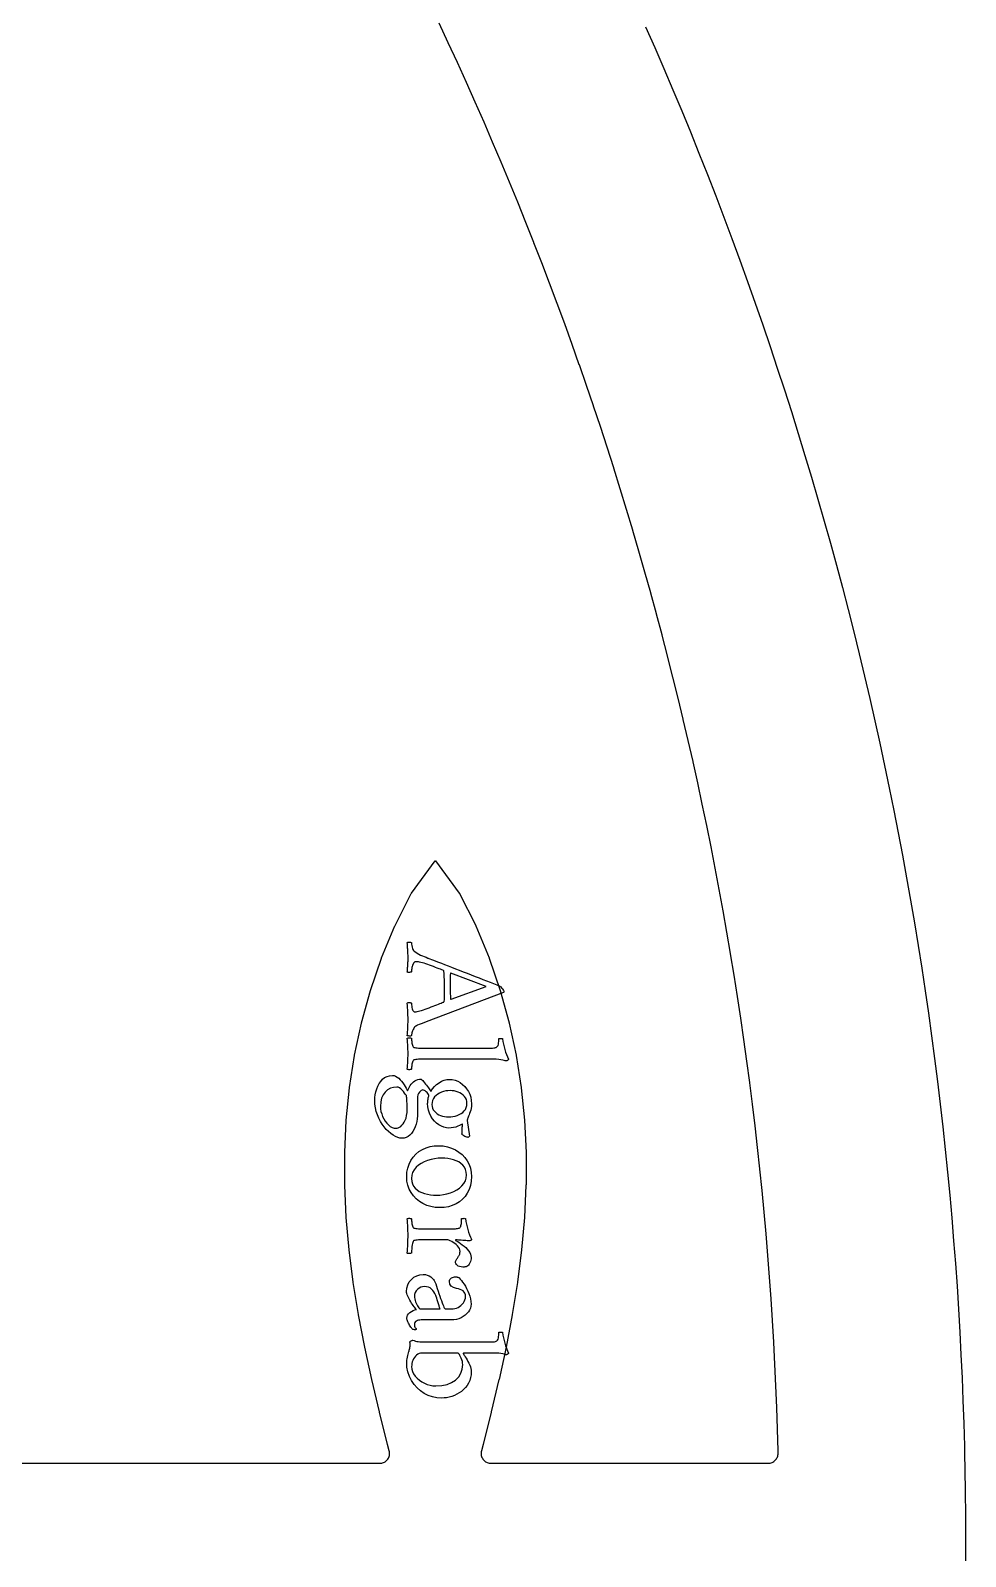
# Model space of a CAD drawing. Header units: millimetres. Extents: x -94 to 94, y -94 to 94.
# Drawn here: x 70.8 to 94.5, y -0.47 to 38.2 of the extents above; entities that cross this region are included whole.
import ezdxf

# ---------------------------------------------------------------- set-up
doc = ezdxf.new("R2010")
doc.units = ezdxf.units.MM
for name, color, linetype in [('CUT_INNER', 6, 'Continuous'), ('CUT_OUTER', 1, 'Continuous'), ('TEXT', 5, 'Continuous')]:
    doc.layers.add(name, color=color, linetype=linetype)

msp = doc.modelspace()

# ---------------------------------------------------------------- linework, layer by layer
at = {"layer": 'CUT_INNER'}
msp.add_lwpolyline([(63.0181, 1.89), (79.6528, 1.89), (79.6768, 1.8912), (79.7006, 1.8946), (79.724, 1.9004), (79.7467, 1.9083), (79.7686, 1.9184), (79.7893, 1.9306), (79.8088, 1.9447), (79.8269, 1.9606), (79.8433, 1.9782), (79.858, 1.9973), (79.8708, 2.0177), (79.8815, 2.0392), (79.8902, 2.0617), (79.8966, 2.0849), (79.9008, 2.1086), (79.9027, 2.1326), (79.9022, 2.1566), (79.8995, 2.1805), (79.8944, 2.2041), (79.8513, 2.3668), (79.8509, 2.3681), (79.6434, 3.1883), (79.643, 3.1901), (79.4488, 4.0097), (79.4482, 4.0121), (79.271, 4.8312), (79.2704, 4.8341), (79.1137, 5.6526), (79.1131, 5.6562), (78.9808, 6.4741), (78.9802, 6.4782), (78.876, 7.2955), (78.8755, 7.3002), (78.8026, 8.117), (78.8022, 8.1222), (78.764, 8.9385), (78.7639, 8.9442), (78.7632, 9.76), (78.7634, 9.7662), (78.803, 10.5816), (78.8035, 10.5881), (78.8859, 11.4032), (78.8867, 11.4099), (79.014, 12.2249), (79.0153, 12.2317), (79.1897, 13.0465), (79.1914, 13.0535), (79.4155, 13.8682), (79.4177, 13.8753), (79.6949, 14.6897), (79.6977, 14.6972), (80.0343, 15.5108), (80.0384, 15.5196), (80.4509, 16.3323), (80.4535, 16.3369), (80.4564, 16.3412), (81.0579, 17.1538), (81.0615, 17.1583), (81.0652, 17.1538), (81.6666, 16.3412), (81.6695, 16.3369), (81.6721, 16.3323), (82.0846, 15.5196), (82.0887, 15.5108), (82.4253, 14.6972), (82.4281, 14.6897), (82.7053, 13.8753), (82.7075, 13.8682), (82.9316, 13.0535), (82.9333, 13.0465), (83.1077, 12.2317), (83.109, 12.2249), (83.2363, 11.4099), (83.2372, 11.4032), (83.3195, 10.5881), (83.32, 10.5816), (83.3596, 9.7662), (83.3598, 9.76), (83.3592, 8.9442), (83.359, 8.9385), (83.3208, 8.1222), (83.3204, 8.117), (83.2476, 7.3002), (83.2471, 7.2955), (83.1428, 6.4782), (83.1422, 6.4741), (83.0099, 5.6562), (83.0093, 5.6526), (82.8527, 4.8341), (82.8521, 4.8312), (82.6748, 4.0121), (82.6743, 4.0097), (82.4801, 3.1901), (82.4796, 3.1883), (82.2721, 2.3681), (82.2717, 2.3668), (82.2286, 2.2041), (82.2236, 2.1805), (82.2208, 2.1566), (82.2204, 2.1326), (82.2222, 2.1086), (82.2264, 2.0849), (82.2328, 2.0617), (82.2415, 2.0392), (82.2522, 2.0177), (82.265, 1.9973), (82.2797, 1.9782), (82.2961, 1.9606), (82.3142, 1.9447), (82.3337, 1.9306), (82.3545, 1.9184), (82.3763, 1.9083), (82.399, 1.9004), (82.4224, 1.8946), (82.4462, 1.8912), (82.4703, 1.89), (89.4993, 1.89), (89.5241, 1.8912), (89.5487, 1.8949), (89.5728, 1.9011), (89.5962, 1.9095), (89.6186, 1.9203), (89.6398, 1.9333), (89.6597, 1.9482), (89.6779, 1.9651), (89.6944, 1.9837), (89.709, 2.0039), (89.7215, 2.0254), (89.7317, 2.0481), (89.7397, 2.0716), (89.7453, 2.0958), (89.7485, 2.1205), (89.7492, 2.1454), (89.748, 2.2024), (89.7479, 2.204), (89.7328, 2.7531), (89.7327, 2.7546), (89.7142, 3.3036), (89.7141, 3.3051), (89.6922, 3.854), (89.6922, 3.8555), (89.6669, 4.4043), (89.6668, 4.4058), (89.6382, 4.9544), (89.6381, 4.9559), (89.6061, 5.5043), (89.606, 5.5058), (89.5706, 6.054), (89.5705, 6.0555), (89.5318, 6.6035), (89.5317, 6.605), (89.4896, 7.1527), (89.4895, 7.1543), (89.444, 7.7017), (89.4439, 7.7032), (89.3951, 8.2504), (89.3949, 8.2519), (89.3428, 8.7987), (89.3426, 8.8003), (89.2871, 9.3468), (89.287, 9.3483), (89.2281, 9.8944), (89.2279, 9.896), (89.1657, 10.4417), (89.1655, 10.4433), (89.0999, 10.9887), (89.0998, 10.9902), (89.0308, 11.5352), (89.0306, 11.5367), (88.9584, 12.0812), (88.9582, 12.0827), (88.8826, 12.6268), (88.8824, 12.6284), (88.8034, 13.172), (88.8032, 13.1735), (88.7209, 13.7166), (88.7207, 13.7181), (88.6351, 14.2607), (88.6349, 14.2622), (88.5459, 14.8043), (88.5457, 14.8058), (88.4534, 15.3473), (88.4532, 15.3489), (88.3576, 15.8898), (88.3573, 15.8913), (88.2584, 16.4317), (88.2582, 16.4332), (88.1559, 16.9729), (88.1557, 16.9744), (88.0501, 17.5135), (88.0498, 17.515), (87.941, 18.0534), (87.9407, 18.0549), (87.8286, 18.5927), (87.8283, 18.5942), (87.7129, 19.1312), (87.7125, 19.1327), (87.5938, 19.6691), (87.5935, 19.6706), (87.4715, 20.2062), (87.4711, 20.2077), (87.3459, 20.7425), (87.3455, 20.744), (87.2169, 21.278), (87.2166, 21.2795), (87.0847, 21.8128), (87.0844, 21.8143), (86.9493, 22.3467), (86.9489, 22.3482), (86.8105, 22.8798), (86.8101, 22.8813), (86.6685, 23.4121), (86.6681, 23.4135), (86.5232, 23.9434), (86.5228, 23.9449), (86.3747, 24.4738), (86.3742, 24.4753), (86.2229, 25.0034), (86.2224, 25.0048), (86.0678, 25.532), (86.0674, 25.5334), (85.9095, 26.0596), (85.9091, 26.061), (85.748, 26.5862), (85.7476, 26.5877), (85.5833, 27.1119), (85.5828, 27.1133), (85.4153, 27.6365), (85.4148, 27.6379), (85.2441, 28.16), (85.2436, 28.1615), (85.0697, 28.6826), (85.0692, 28.684), (84.8921, 29.204), (84.8916, 29.2055), (84.7114, 29.7243), (84.7108, 29.7258), (84.5274, 30.2436), (84.5269, 30.245), (84.3402, 30.7616), (84.3397, 30.7631), (84.1499, 31.2786), (84.1493, 31.28), (83.9564, 31.7943), (83.9558, 31.7957), (83.7597, 32.3089), (83.7592, 32.3103), (83.5599, 32.8222), (83.5593, 32.8236), (83.3569, 33.3343), (83.3563, 33.3357), (83.1508, 33.8451), (83.1502, 33.8465), (82.9416, 34.3547), (82.941, 34.3561), (82.7292, 34.863), (82.7286, 34.8644), (82.5137, 35.3699), (82.5131, 35.3713), (82.2952, 35.8756), (82.2946, 35.877), (82.0735, 36.3798), (82.0729, 36.3812), (81.8487, 36.8827), (81.8481, 36.8841), (81.6209, 37.3843), (81.6202, 37.3857), (81.39, 37.8844), (81.3893, 37.8858), (81.156, 38.3831)], dxfattribs=at)
at = {"layer": 'CUT_OUTER'}
msp.add_lwpolyline([(86.3925, 38.296), (86.6259, 37.7652), (86.856, 37.2329), (87.0828, 36.6993), (87.3063, 36.1643), (87.5266, 35.6279), (87.7435, 35.0902), (87.9572, 34.5511), (88.1675, 34.0108), (88.3746, 33.4692), (88.5783, 32.9263), (88.7786, 32.3822), (88.9757, 31.8368), (89.1693, 31.2903), (89.3596, 30.7425), (89.5466, 30.1937), (89.7302, 29.6437), (89.9104, 29.0925), (90.0872, 28.5403), (90.2606, 27.987), (90.4306, 27.4326), (90.5973, 26.8772), (90.7605, 26.3208), (90.9203, 25.7635), (91.0766, 25.2051), (91.2296, 24.6458), (91.3791, 24.0855), (91.5251, 23.5244), (91.6678, 22.9624), (91.8069, 22.3995), (91.9426, 21.8357), (92.0749, 21.2712), (92.2037, 20.7058), (92.329, 20.1397), (92.4508, 19.5728), (92.5692, 19.0051), (92.6841, 18.4368), (92.7954, 17.8677), (92.9033, 17.298), (93.0077, 16.7277), (93.1086, 16.1567), (93.206, 15.585), (93.2999, 15.0128), (93.3902, 14.4401), (93.4771, 13.8668), (93.5604, 13.293), (93.6402, 12.7186), (93.7165, 12.1438), (93.7892, 11.5686), (93.8584, 10.9929), (93.9241, 10.4168), (93.9863, 9.8403), (94.0449, 9.2634), (94.0999, 8.6862), (94.1515, 8.1086), (94.1995, 7.5308), (94.2439, 6.9526), (94.2848, 6.3742), (94.3221, 5.7956), (94.3559, 5.2167), (94.3861, 4.6377), (94.4128, 4.0584), (94.4359, 3.479), (94.4555, 2.8995), (94.4715, 2.3199), (94.4758, 2.1223), (94.4758, 2.1223), (94.484, 1.7394), (94.4929, 1.1597), (94.4982, 0.5798), (94.5, 0), (94.4982, -0.5798)], dxfattribs=at)
at = {"layer": 'TEXT'}
for points in [[(80.8733, 14.6928), (80.879, 14.6906), (80.8963, 14.6839), (80.9252, 14.6727), (80.9655, 14.6571), (81.0157, 14.6376), (81.0742, 14.6152), (81.1409, 14.5896), (81.2159, 14.561), (81.2972, 14.5299), (81.3829, 14.4966), (81.4732, 14.4612), (81.5679, 14.4236), (81.6655, 14.3849), (81.7646, 14.346), (81.8651, 14.3068), (81.9669, 14.2674), (82.0685, 14.2282), (82.1679, 14.1898), (82.2652, 14.152), (82.3604, 14.1149), (82.4516, 14.0793), (82.5373, 14.0457), (82.6173, 14.0143), (82.6917, 13.985), (82.7072, 13.9753), (82.7237, 13.961), (82.7411, 13.9423), (82.7594, 13.9192), (82.7759, 13.8953), (82.7877, 13.8745), (82.7947, 13.8567), (82.7971, 13.842), (82.7969, 13.8386), (82.7966, 13.8359), (82.796, 13.8339), (82.7952, 13.8326), (82.7941, 13.8313), (82.7928, 13.8293), (82.7913, 13.8266), (82.7895, 13.8232), (80.8243, 13.074), (80.7274, 13.037), (80.6549, 13.009), (80.6069, 12.99), (80.5834, 12.9799), (80.5634, 12.9682), (80.5448, 12.9521), (80.5276, 12.9315), (80.5119, 12.9064), (80.4979, 12.8791), (80.486, 12.8518), (80.4762, 12.8246), (80.4686, 12.7973), (80.4628, 12.7724), (80.4587, 12.7526), (80.4562, 12.7376), (80.4554, 12.7276), (80.4447, 12.7213), (80.4314, 12.7173), (80.4155, 12.7156), (80.397, 12.7163), (80.3793, 12.7182), (80.3655, 12.7201), (80.3557, 12.722), (80.35, 12.7238), (80.3536, 12.777), (80.357, 12.8274), (80.3602, 12.8749), (80.3631, 12.9196), (80.3656, 12.965), (80.3674, 13.0147), (80.3684, 13.0686), (80.3688, 13.1267), (80.3684, 13.188), (80.3674, 13.2439), (80.3656, 13.2943), (80.3631, 13.3394), (80.3602, 13.3844), (80.357, 13.4349), (80.3536, 13.4908), (80.35, 13.5521), (80.3589, 13.5586), (80.3707, 13.5629), (80.3853, 13.5652), (80.4027, 13.5653), (80.4201, 13.5635), (80.4347, 13.5601), (80.4464, 13.555), (80.4554, 13.5483), (80.4562, 13.529), (80.4587, 13.505), (80.4628, 13.4763), (80.4686, 13.4429), (80.4757, 13.41), (80.4841, 13.3827), (80.4936, 13.361), (80.5043, 13.345), (80.5133, 13.3384), (80.525, 13.3337), (80.5396, 13.3309), (80.557, 13.33), (80.5769, 13.3315), (80.6027, 13.3361), (80.6343, 13.3437), (80.6719, 13.3544), (80.7136, 13.3675), (80.758, 13.3822), (80.8049, 13.3986), (80.8545, 13.4166), (80.9049, 13.4354), (80.9547, 13.4542), (81.0037, 13.473), (81.0521, 13.4919), (81.098, 13.5099), (81.1396, 13.5262), (81.177, 13.5409), (81.2102, 13.554), (81.2374, 13.5647), (81.2568, 13.5723), (81.2685, 13.5769), (81.2723, 13.5784), (81.2728, 13.5789), (81.2742, 13.5803), (81.2766, 13.5827), (81.2799, 13.586), (81.2832, 13.5897), (81.2855, 13.5935), (81.2869, 13.5973), (81.2874, 13.601), (81.289, 13.6309), (81.2902, 13.6641), (81.2909, 13.7006), (81.2912, 13.7403), (81.2912, 13.781), (81.2912, 13.8203), (81.2912, 13.8582), (81.2912, 13.8947), (81.2912, 13.9041), (81.2912, 13.9135), (81.2912, 13.9229), (81.2912, 13.9323), (81.2912, 13.9415), (81.2912, 13.9502), (81.2912, 13.9585), (81.2912, 13.9662), (81.291, 14.0206), (81.2907, 14.0707), (81.2901, 14.1166), (81.2893, 14.1582), (81.288, 14.2006), (81.286, 14.2486), (81.2833, 14.3022), (81.2799, 14.3615), (81.2795, 14.3636), (81.2785, 14.3662), (81.2767, 14.3693), (81.2742, 14.3728), (81.2718, 14.3761), (81.27, 14.3785), (81.2689, 14.3799), (81.2686, 14.3803), (81.2639, 14.3821), (81.2497, 14.3874), (81.2262, 14.3962), (81.1933, 14.4086), (81.1539, 14.4234), (81.1109, 14.4396), (81.0645, 14.4573), (81.0145, 14.4763), (80.9635, 14.4955), (80.9142, 14.5135), (80.8666, 14.5303), (80.8206, 14.546), (80.7754, 14.5614), (80.734, 14.5738), (80.6963, 14.583), (80.6624, 14.5893), (80.6321, 14.5934), (80.605, 14.5963), (80.5813, 14.5981), (80.5608, 14.5987), (80.5412, 14.5951), (80.5236, 14.5841), (80.5082, 14.5659), (80.4949, 14.5403), (80.4837, 14.5109), (80.4747, 14.481), (80.4677, 14.4507), (80.4629, 14.4199), (80.4596, 14.3918), (80.4573, 14.3695), (80.4559, 14.3532), (80.4554, 14.3427), (80.4496, 14.3392), (80.4399, 14.3361), (80.4261, 14.3335), (80.4083, 14.3314), (80.3899, 14.3302), (80.374, 14.3305), (80.3607, 14.3321), (80.35, 14.3352), (80.3519, 14.3696), (80.3537, 14.4015), (80.3556, 14.4308), (80.3575, 14.4575), (80.3594, 14.4829), (80.3613, 14.5083), (80.3631, 14.5338), (80.365, 14.5592), (80.3667, 14.5866), (80.3679, 14.618), (80.3686, 14.6534), (80.3688, 14.6928), (80.3686, 14.7326), (80.3679, 14.7691), (80.3667, 14.8022), (80.365, 14.8321), (80.3631, 14.8603), (80.3613, 14.8886), (80.3594, 14.9168), (80.3575, 14.9451), (80.3556, 14.9752), (80.3537, 15.0091), (80.3519, 15.0467), (80.35, 15.0881), (80.3557, 15.0914), (80.3655, 15.0938), (80.3793, 15.0952), (80.397, 15.0956), (80.4155, 15.0952), (80.4314, 15.0938), (80.4447, 15.0914), (80.4554, 15.0881), (80.4564, 15.0682), (80.4596, 15.0425), (80.4649, 15.0108), (80.4723, 14.9733), (80.4821, 14.9362), (80.4944, 14.906), (80.5094, 14.8826), (80.5269, 14.866), (80.5637, 14.8388), (80.6027, 14.8138), (80.6437, 14.7908), (80.6869, 14.77), (80.7317, 14.7503), (80.7777, 14.7309), (80.8249, 14.7118), (80.8733, 14.6928)], [(82.3528, 13.9737), (81.4568, 14.3088), (81.4563, 14.3087), (81.4549, 14.3083), (81.4526, 14.3078), (81.4493, 14.3069), (81.446, 14.3059), (81.4436, 14.3046), (81.4422, 14.303), (81.4418, 14.3013), (81.44, 14.2638), (81.4385, 14.2227), (81.4372, 14.1781), (81.4361, 14.13), (81.4353, 14.0826), (81.4347, 14.0401), (81.4343, 14.0026), (81.4342, 13.97), (81.4345, 13.9277), (81.4352, 13.8876), (81.4363, 13.8496), (81.438, 13.8137), (81.4399, 13.7781), (81.4418, 13.7408), (81.4436, 13.7019), (81.4455, 13.6613), (81.4461, 13.6579), (81.4479, 13.6552), (81.4508, 13.6532), (81.4549, 13.6519), (81.459, 13.651), (81.462, 13.6504), (81.4638, 13.6501), (81.4643, 13.65)], [(82.4131, 12.4114), (82.4348, 12.4115), (82.4587, 12.4118), (82.4847, 12.4124), (82.5128, 12.4133), (82.5405, 12.415), (82.5651, 12.4184), (82.5866, 12.4235), (82.6051, 12.4302), (82.6239, 12.4409), (82.6389, 12.458), (82.6502, 12.4814), (82.6578, 12.5111), (82.6627, 12.5447), (82.6662, 12.5794), (82.6684, 12.6153), (82.6691, 12.6523), (82.672, 12.6541), (82.6808, 12.6556), (82.6955, 12.6569), (82.7161, 12.658), (82.7369, 12.6581), (82.7524, 12.6566), (82.7624, 12.6534), (82.7669, 12.6486), (82.776, 12.5794), (82.7881, 12.5111), (82.8033, 12.4438), (82.8215, 12.3775), (82.8421, 12.3125), (82.8644, 12.2495), (82.8882, 12.1883), (82.9138, 12.129), (82.9125, 12.1216), (82.9086, 12.1144), (82.9021, 12.1075), (82.8931, 12.1008), (82.8828, 12.095), (82.8728, 12.0909), (82.8631, 12.0884), (82.8535, 12.0876), (82.8484, 12.0889), (82.8328, 12.0928), (82.8069, 12.0993), (82.7707, 12.1083), (82.7248, 12.1174), (82.67, 12.1238), (82.6062, 12.1277), (82.5335, 12.129), (80.7867, 12.129), (80.746, 12.1289), (80.7067, 12.1285), (80.6688, 12.128), (80.6323, 12.1271), (80.5982, 12.1254), (80.5674, 12.122), (80.5399, 12.1169), (80.5156, 12.1102), (80.5064, 12.104), (80.4977, 12.0928), (80.4895, 12.0767), (80.4817, 12.0556), (80.4748, 12.0316), (80.469, 12.0067), (80.4644, 11.9808), (80.461, 11.954), (80.4586, 11.9287), (80.4568, 11.9074), (80.4557, 11.8901), (80.4554, 11.8768), (80.4464, 11.8717), (80.4347, 11.8678), (80.4201, 11.8651), (80.4027, 11.8636), (80.3853, 11.8637), (80.3707, 11.866), (80.3589, 11.8703), (80.35, 11.8768), (80.3536, 11.9316), (80.357, 11.9831), (80.3602, 12.0314), (80.3631, 12.0763), (80.3656, 12.121), (80.3674, 12.1685), (80.3684, 12.2189), (80.3688, 12.2721), (80.3684, 12.3235), (80.3674, 12.3723), (80.3656, 12.4185), (80.3631, 12.4622), (80.3602, 12.5063), (80.357, 12.554), (80.3536, 12.6051), (80.35, 12.6598), (80.3589, 12.6663), (80.3707, 12.6707), (80.3853, 12.6729), (80.4027, 12.673), (80.4201, 12.6715), (80.4347, 12.6688), (80.4464, 12.6649), (80.4554, 12.6598), (80.4557, 12.6467), (80.4568, 12.6297), (80.4586, 12.609), (80.461, 12.5846), (80.4644, 12.5584), (80.469, 12.5328), (80.4748, 12.5076), (80.4817, 12.4829), (80.4895, 12.4613), (80.4977, 12.4453), (80.5064, 12.4349), (80.5156, 12.4302), (80.5399, 12.4235), (80.5674, 12.4184), (80.5982, 12.415), (80.6323, 12.4133), (80.6688, 12.4124), (80.7067, 12.4118), (80.746, 12.4115), (80.7867, 12.4114)], [(80.606, 10.6946), (80.6027, 10.6223), (80.5928, 10.5521), (80.5763, 10.4839), (80.5533, 10.4179), (80.5248, 10.3561), (80.4921, 10.3003), (80.4552, 10.2506), (80.414, 10.2071), (80.3695, 10.1717), (80.3227, 10.1464), (80.2735, 10.1312), (80.222, 10.1262), (80.165, 10.131), (80.1071, 10.1455), (80.0483, 10.1696), (79.9886, 10.2033), (79.9293, 10.2453), (79.8718, 10.2942), (79.8163, 10.3498), (79.7627, 10.4123), (79.7124, 10.4808), (79.6671, 10.5544), (79.6268, 10.6332), (79.5914, 10.7172), (79.5625, 10.805), (79.542, 10.8951), (79.5296, 10.9876), (79.5255, 11.0824), (79.5285, 11.1558), (79.5377, 11.2292), (79.553, 11.3027), (79.5744, 11.3761), (79.6021, 11.4464), (79.6361, 11.5107), (79.6764, 11.5688), (79.7231, 11.6208), (79.7762, 11.6636), (79.8356, 11.6942), (79.9014, 11.7125), (79.9735, 11.7187), (80.0144, 11.7142), (80.0544, 11.7008), (80.0935, 11.6784), (80.1316, 11.6471), (80.1683, 11.6099), (80.2031, 11.5699), (80.2361, 11.5271), (80.2671, 11.4815), (80.2954, 11.4365), (80.3199, 11.3958), (80.3406, 11.3594), (80.3575, 11.3271), (80.3702, 11.3595), (80.3857, 11.3925), (80.4041, 11.4263), (80.4253, 11.4608), (80.4494, 11.4943), (80.4766, 11.5252), (80.5068, 11.5536), (80.5401, 11.5794), (80.5762, 11.6008), (80.6149, 11.6161), (80.6562, 11.6252), (80.7001, 11.6283), (80.7197, 11.6096), (80.741, 11.5874), (80.764, 11.5616), (80.7886, 11.5323), (80.8136, 11.5012), (80.838, 11.4702), (80.8616, 11.4391), (80.8846, 11.4081), (80.9055, 11.3788), (80.9232, 11.353), (80.9375, 11.3308), (80.9486, 11.3121), (80.9896, 11.3767), (81.0375, 11.4349), (81.0922, 11.4868), (81.1537, 11.5323), (81.219, 11.5694), (81.285, 11.5958), (81.3518, 11.6117), (81.4192, 11.617), (81.4913, 11.6119), (81.5608, 11.5968), (81.6278, 11.5715), (81.6921, 11.5361), (81.7522, 11.4918), (81.8065, 11.4401), (81.8548, 11.3808), (81.8973, 11.3139), (81.9319, 11.2411), (81.9566, 11.1638), (81.9714, 11.0821), (81.9763, 10.9958), (81.9743, 10.9379), (81.9683, 10.8848), (81.9583, 10.8363), (81.9443, 10.7925), (81.9292, 10.7532), (81.9156, 10.7182), (81.9038, 10.6873), (81.8935, 10.6608), (81.8853, 10.6376), (81.8794, 10.6208), (81.8759, 10.6103), (81.8747, 10.6062), (81.8742, 10.6037), (81.8728, 10.5982), (81.8705, 10.5896), (81.8672, 10.5779), (81.9236, 10.1826), (81.9171, 10.1678), (81.9086, 10.1572), (81.8982, 10.1509), (81.886, 10.1488), (81.8727, 10.1504), (81.8554, 10.1553), (81.8341, 10.1636), (81.8088, 10.1751), (81.7838, 10.1885), (81.7632, 10.2024), (81.7471, 10.2168), (81.7354, 10.2316), (81.7372, 10.2549), (81.7387, 10.2796), (81.74, 10.3057), (81.7411, 10.3332), (81.7421, 10.3605), (81.7434, 10.3859), (81.7449, 10.4095), (81.7467, 10.4311), (81.7483, 10.4492), (81.7495, 10.4622), (81.7502, 10.4699), (81.7505, 10.4725), (81.7498, 10.4791), (81.7476, 10.4838), (81.7441, 10.4866), (81.7392, 10.4876), (81.7266, 10.4783), (81.7039, 10.4655), (81.671, 10.4491), (81.6281, 10.4292), (81.5781, 10.4103), (81.5241, 10.3968), (81.4661, 10.3886), (81.4041, 10.3859), (81.3403, 10.391), (81.277, 10.4062), (81.2142, 10.4315), (81.1519, 10.4669), (81.0925, 10.5111), (81.0385, 10.5629), (80.9899, 10.6222), (80.9467, 10.689), (80.9113, 10.7618), (80.886, 10.8391), (80.8708, 10.9209), (80.8657, 11.0071), (80.8665, 11.0325), (80.8686, 11.0598), (80.8721, 11.089), (80.877, 11.1201), (80.8827, 11.1499), (80.8883, 11.1756), (80.894, 11.197), (80.8996, 11.2142), (80.8853, 11.2383), (80.8686, 11.2617), (80.8495, 11.2844), (80.8281, 11.3064), (80.8055, 11.3254), (80.7829, 11.3389), (80.7603, 11.347), (80.7377, 11.3497), (80.7229, 11.3462), (80.7048, 11.3356), (80.6834, 11.3179), (80.6587, 11.2932), (80.6356, 11.2617), (80.6192, 11.2236), (80.6093, 11.1789), (80.606, 11.1276)], [(80.3462, 10.8641), (80.3461, 10.8837), (80.3457, 10.9088), (80.3451, 10.9392), (80.3443, 10.9751), (80.3433, 11.0132), (80.342, 11.0504), (80.3404, 11.0866), (80.3387, 11.1219), (80.3366, 11.1534), (80.334, 11.1779), (80.3309, 11.1957), (80.3274, 11.2067), (80.3067, 11.2379), (80.2822, 11.2716), (80.254, 11.3076), (80.222, 11.3459), (80.1879, 11.3805), (80.1533, 11.4052), (80.1182, 11.4201), (80.0827, 11.425), (79.9979, 11.417), (79.9203, 11.393), (79.8501, 11.353), (79.7871, 11.297), (79.7353, 11.2264), (79.6982, 11.1426), (79.676, 11.0457), (79.6686, 10.9356), (79.6721, 10.8716), (79.6827, 10.8076), (79.7003, 10.7436), (79.725, 10.6796), (79.7554, 10.6182), (79.79, 10.5619), (79.8288, 10.5109), (79.8718, 10.465), (79.9177, 10.4271), (79.965, 10.4001), (80.0137, 10.3838), (80.0639, 10.3784), (80.091, 10.3815), (80.1199, 10.3906), (80.1503, 10.4059), (80.1824, 10.4273), (80.2143, 10.4553), (80.2441, 10.4904), (80.2717, 10.5325), (80.2973, 10.5817), (80.3187, 10.6389), (80.334, 10.705), (80.3431, 10.7801), (80.3462, 10.8641)], [(81.8634, 11.0109), (81.8594, 11.0615), (81.8474, 11.1078), (81.8274, 11.1499), (81.7994, 11.1878), (81.7653, 11.2215), (81.7269, 11.2509), (81.6843, 11.2761), (81.6375, 11.297), (81.5881, 11.3135), (81.5378, 11.3252), (81.4865, 11.3323), (81.4342, 11.3347), (81.3782, 11.3321), (81.3232, 11.3243), (81.269, 11.3114), (81.2159, 11.2932), (81.1655, 11.2702), (81.1199, 11.2424), (81.0789, 11.2099), (81.0427, 11.1728), (81.013, 11.1311), (80.9919, 11.0852), (80.9792, 11.0351), (80.9749, 10.9808), (80.9788, 10.9319), (80.9905, 10.8871), (81.0099, 10.8463), (81.037, 10.8095), (81.0702, 10.7768), (81.1076, 10.7483), (81.1493, 10.7241), (81.1952, 10.7041), (81.2435, 10.6884), (81.2926, 10.6772), (81.3423, 10.6705), (81.3928, 10.6683), (81.4506, 10.6706), (81.5072, 10.6777), (81.5626, 10.6895), (81.6168, 10.7059), (81.6681, 10.7271), (81.7147, 10.753), (81.7566, 10.7836), (81.7938, 10.8189), (81.8242, 10.8591), (81.846, 10.9045), (81.8591, 10.9551), (81.8634, 11.0109)], [(81.9763, 9.1549), (81.9698, 9.0369), (81.95, 8.9276), (81.9171, 8.827), (81.8709, 8.7351), (81.8135, 8.6525), (81.7467, 8.5798), (81.6705, 8.517), (81.5848, 8.464), (81.4914, 8.422), (81.3919, 8.392), (81.2862, 8.374), (81.1745, 8.368), (81.0588, 8.3744), (80.949, 8.3934), (80.8452, 8.4252), (80.7472, 8.4697), (80.657, 8.5252), (80.5768, 8.5901), (80.5064, 8.6645), (80.446, 8.7483), (80.3974, 8.8396), (80.3627, 8.9365), (80.3419, 9.0391), (80.3349, 9.1473), (80.3416, 9.2639), (80.3617, 9.3727), (80.3953, 9.4738), (80.4422, 9.5671), (80.5006, 9.6513), (80.5683, 9.7252), (80.6455, 9.7887), (80.7321, 9.8419), (80.8263, 9.8839), (80.9265, 9.9139), (81.0325, 9.9319), (81.1443, 9.9379), (81.2599, 9.9315), (81.3693, 9.912), (81.4726, 9.8797), (81.5698, 9.8344), (81.6589, 9.778), (81.7382, 9.7125), (81.8076, 9.6378), (81.8672, 9.5539), (81.9149, 9.4626), (81.9491, 9.3657), (81.9695, 9.2631), (81.9763, 9.1549)], [(81.8521, 9.1963), (81.8463, 9.2697), (81.8291, 9.3356), (81.8002, 9.3939), (81.7599, 9.4447), (81.7105, 9.4885), (81.6545, 9.5257), (81.5919, 9.5563), (81.5227, 9.5803), (81.4494, 9.5984), (81.3745, 9.6113), (81.2979, 9.6191), (81.2196, 9.6217), (81.1312, 9.618), (81.0427, 9.6071), (80.9542, 9.5889), (80.8657, 9.5633), (80.781, 9.5306), (80.7039, 9.4909), (80.6342, 9.444), (80.5721, 9.3902), (80.521, 9.3296), (80.4846, 9.2626), (80.4627, 9.1893), (80.4554, 9.1097), (80.4612, 9.0347), (80.4784, 8.968), (80.5073, 8.9096), (80.5476, 8.8593), (80.5972, 8.8164), (80.6535, 8.7798), (80.7167, 8.7496), (80.7867, 8.7257), (80.8606, 8.7076), (80.9354, 8.6946), (81.0112, 8.6869), (81.0879, 8.6843), (81.1779, 8.688), (81.2672, 8.6993), (81.3558, 8.7181), (81.4436, 8.7445), (81.5275, 8.7779), (81.6041, 8.8179), (81.6734, 8.8645), (81.7354, 8.9177), (81.7865, 8.9774), (81.8229, 9.0438), (81.8448, 9.1167), (81.8521, 9.1963)], [(81.9688, 7.1031), (81.9668, 7.0678), (81.9608, 7.0334), (81.9508, 7), (81.9368, 6.9675), (81.92, 6.9379), (81.9015, 6.9129), (81.8814, 6.8927), (81.8596, 6.8772), (81.8514, 6.8736), (81.8418, 6.8706), (81.8307, 6.868), (81.8182, 6.8659), (81.8048, 6.8642), (81.7909, 6.8631), (81.7766, 6.8624), (81.7618, 6.8621), (81.7145, 6.8651), (81.6742, 6.8739), (81.641, 6.8886), (81.6149, 6.9092), (81.5952, 6.9316), (81.581, 6.952), (81.5726, 6.9702), (81.5698, 6.9864), (81.5714, 7.0049), (81.5763, 7.0231), (81.5846, 7.0407), (81.5961, 7.0579), (81.6088, 7.0746), (81.6206, 7.0908), (81.6314, 7.1066), (81.6413, 7.1219), (81.6503, 7.1352), (81.6587, 7.1487), (81.6663, 7.1625), (81.6733, 7.1765), (81.679, 7.1921), (81.6832, 7.2108), (81.6856, 7.2326), (81.6865, 7.2574), (81.6823, 7.2961), (81.67, 7.3332), (81.6494, 7.3686), (81.6206, 7.4024), (81.5868, 7.4338), (81.5514, 7.4621), (81.5143, 7.4874), (81.4756, 7.5097), (81.4385, 7.5278), (81.406, 7.5407), (81.3782, 7.5485), (81.3552, 7.5511), (80.7867, 7.5511), (80.746, 7.551), (80.7067, 7.5506), (80.6688, 7.55), (80.6323, 7.5492), (80.5982, 7.5474), (80.5674, 7.544), (80.5399, 7.539), (80.5156, 7.5322), (80.5064, 7.5247), (80.4977, 7.5097), (80.4895, 7.4871), (80.4817, 7.457), (80.4748, 7.4226), (80.469, 7.3873), (80.4644, 7.3511), (80.461, 7.3139), (80.4586, 7.2795), (80.4568, 7.2518), (80.4557, 7.2306), (80.4554, 7.216), (80.4464, 7.2109), (80.4347, 7.2071), (80.4201, 7.2044), (80.4027, 7.2028), (80.3853, 7.2029), (80.3707, 7.2052), (80.3589, 7.2095), (80.35, 7.216), (80.3536, 7.2727), (80.357, 7.3299), (80.3602, 7.3875), (80.3631, 7.4457), (80.3656, 7.5035), (80.3674, 7.5605), (80.3684, 7.6165), (80.3688, 7.6715), (80.3684, 7.7238), (80.3674, 7.7751), (80.3656, 7.8254), (80.3631, 7.8748), (80.3602, 7.9247), (80.357, 7.9765), (80.3536, 8.0301), (80.35, 8.0857), (80.3589, 8.0921), (80.3707, 8.0965), (80.3853, 8.0987), (80.4027, 8.0988), (80.4201, 8.0973), (80.4347, 8.0946), (80.4464, 8.0907), (80.4554, 8.0857), (80.4557, 8.0724), (80.4568, 8.0551), (80.4586, 8.0338), (80.461, 8.0085), (80.4644, 7.9815), (80.469, 7.9553), (80.4748, 7.9298), (80.4817, 7.905), (80.4895, 7.8833), (80.4977, 7.8673), (80.5064, 7.857), (80.5156, 7.8523), (80.5399, 7.8455), (80.5674, 7.8405), (80.5982, 7.8371), (80.6323, 7.8353), (80.6688, 7.8345), (80.7067, 7.8339), (80.746, 7.8335), (80.7867, 7.8334), (81.4719, 7.8334), (81.4921, 7.8335), (81.5152, 7.8339), (81.541, 7.8345), (81.5698, 7.8353), (81.5982, 7.8371), (81.6234, 7.8405), (81.6453, 7.8455), (81.6639, 7.8523), (81.6795, 7.8605), (81.6926, 7.8739), (81.7031, 7.8925), (81.7109, 7.9163), (81.7168, 7.9426), (81.7213, 7.969), (81.7243, 7.9953), (81.726, 8.0217), (81.7268, 8.0457), (81.7274, 8.065), (81.7278, 8.0795), (81.7279, 8.0894), (81.7335, 8.0913), (81.7429, 8.0932), (81.7561, 8.0951), (81.7731, 8.097), (81.7905, 8.0979), (81.8051, 8.097), (81.8168, 8.0941), (81.8258, 8.0894), (81.8363, 8.0184), (81.8493, 7.9483), (81.8646, 7.8791), (81.8822, 7.8108), (81.9025, 7.7447), (81.9255, 7.6819), (81.9514, 7.6224), (81.9801, 7.5661), (81.9787, 7.5587), (81.9745, 7.5515), (81.9674, 7.5446), (81.9575, 7.5379), (81.9467, 7.5321), (81.9368, 7.528), (81.9279, 7.5255), (81.9199, 7.5247), (81.9102, 7.5252), (81.8926, 7.5266), (81.8669, 7.529), (81.8333, 7.5322), (81.7955, 7.5359), (81.7575, 7.5393), (81.7193, 7.5425), (81.6808, 7.5454), (81.6456, 7.5479), (81.6173, 7.5497), (81.5958, 7.5507), (81.581, 7.5511), (81.5761, 7.5507), (81.5726, 7.5497), (81.5705, 7.5479), (81.5698, 7.5454), (81.57, 7.5427), (81.5707, 7.5402), (81.5719, 7.538), (81.5735, 7.536), (81.6139, 7.5152), (81.6559, 7.4904), (81.6995, 7.4615), (81.7448, 7.4287), (81.7893, 7.3928), (81.8305, 7.3548), (81.8683, 7.3147), (81.9029, 7.2725), (81.9318, 7.2294), (81.9523, 7.1868), (81.9647, 7.1447), (81.9688, 7.1031)], [(81.9651, 5.9247), (81.9608, 5.8728), (81.9481, 5.8226), (81.9269, 5.774), (81.8973, 5.727), (81.8606, 5.6832), (81.8182, 5.6437), (81.7702, 5.6088), (81.7166, 5.5783), (81.6582, 5.5536), (81.5961, 5.536), (81.5302, 5.5254), (81.4606, 5.5219), (80.7039, 5.5219), (80.6694, 5.5202), (80.6375, 5.5153), (80.6082, 5.507), (80.5815, 5.4955), (80.5593, 5.4802), (80.5434, 5.4607), (80.5339, 5.4369), (80.5307, 5.4089), (80.5321, 5.384), (80.5363, 5.3619), (80.5434, 5.3426), (80.5533, 5.3261), (80.5634, 5.3125), (80.5712, 5.3016), (80.5766, 5.2936), (80.5796, 5.2885), (80.5789, 5.2849), (80.5768, 5.2819), (80.5733, 5.2793), (80.5683, 5.2772), (80.5629, 5.2755), (80.558, 5.2743), (80.5535, 5.2736), (80.5495, 5.2734), (80.5295, 5.2746), (80.5109, 5.2781), (80.4937, 5.284), (80.478, 5.2922), (80.4676, 5.3053), (80.4554, 5.3219), (80.4413, 5.342), (80.4253, 5.3656), (80.4088, 5.3913), (80.3933, 5.4174), (80.3787, 5.444), (80.365, 5.471), (80.3535, 5.4975), (80.3453, 5.5223), (80.3403, 5.5455), (80.3387, 5.567), (80.3436, 5.6055), (80.3584, 5.6419), (80.3831, 5.6761), (80.4177, 5.7082), (80.4575, 5.7366), (80.4977, 5.7595), (80.5384, 5.777), (80.5796, 5.7892), (80.5704, 5.7992), (80.558, 5.8141), (80.5422, 5.834), (80.5232, 5.8588), (80.5023, 5.8872), (80.4813, 5.9176), (80.46, 5.9502), (80.4384, 5.9849), (80.4175, 6.0206), (80.398, 6.056), (80.3799, 6.0912), (80.3631, 6.1261), (80.3491, 6.1596), (80.3391, 6.1906), (80.3331, 6.2189), (80.3311, 6.2447), (80.3388, 6.3315), (80.3617, 6.4113), (80.4, 6.484), (80.4535, 6.5496), (80.5181, 6.604), (80.5895, 6.6428), (80.6677, 6.6661), (80.7528, 6.6739), (80.8073, 6.67), (80.8577, 6.6584), (80.9042, 6.6389), (80.9467, 6.6118), (80.9835, 6.5808), (81.013, 6.5501), (81.0353, 6.5196), (81.0502, 6.4894), (81.0694, 6.4352), (81.0893, 6.3779), (81.1099, 6.3175), (81.1312, 6.2541), (81.1527, 6.1902), (81.174, 6.1285), (81.195, 6.0688), (81.2159, 6.0113), (81.2354, 5.9586), (81.2526, 5.9134), (81.2674, 5.8758), (81.2799, 5.8456), (81.2859, 5.832), (81.2926, 5.8212), (81.3, 5.8132), (81.3081, 5.808), (81.3186, 5.8047), (81.333, 5.8023), (81.3515, 5.8009), (81.374, 5.8005), (81.4719, 5.8005), (81.5132, 5.803), (81.5542, 5.8108), (81.595, 5.8238), (81.6356, 5.8419), (81.6745, 5.8645), (81.71, 5.8908), (81.7422, 5.9209), (81.7712, 5.9548), (81.7951, 5.9918), (81.8121, 6.031), (81.8223, 6.0727), (81.8258, 6.1167), (81.822, 6.1607), (81.8107, 6.1986), (81.7919, 6.2303), (81.7655, 6.256), (81.7323, 6.2769), (81.6931, 6.2946), (81.6476, 6.3089), (81.5961, 6.32), (81.5187, 6.3435), (81.4634, 6.3802), (81.4302, 6.4301), (81.4192, 6.4932), (81.4222, 6.5215), (81.4314, 6.5464), (81.4467, 6.5676), (81.4681, 6.5854), (81.493, 6.5994), (81.5189, 6.6094), (81.5458, 6.6154), (81.5735, 6.6174), (81.5805, 6.6169), (81.59, 6.6155), (81.6021, 6.6132), (81.6168, 6.6099), (81.6318, 6.6059), (81.6446, 6.6014), (81.6553, 6.5965), (81.6639, 6.5911), (81.6914, 6.5598), (81.7213, 6.5223), (81.7535, 6.4788), (81.7881, 6.4292), (81.8227, 6.3747), (81.8549, 6.3167), (81.8848, 6.2552), (81.9123, 6.1901), (81.9354, 6.1234), (81.9519, 6.0569), (81.9618, 5.9907), (81.9651, 5.9247)], [(80.5307, 6.1205), (80.5326, 6.0878), (80.5382, 6.0536), (80.5476, 6.0181), (80.5608, 5.9812), (80.5762, 5.9449), (80.5923, 5.9115), (80.6092, 5.8809), (80.6267, 5.8532), (80.6435, 5.8301), (80.6582, 5.8136), (80.6708, 5.8038), (80.6813, 5.8005), (81.182, 5.8005), (81.17, 5.8386), (81.1566, 5.8814), (81.1417, 5.9289), (81.1255, 5.9812), (81.1095, 6.0322), (81.0954, 6.0762), (81.0832, 6.1132), (81.0728, 6.1431), (81.0519, 6.1899), (81.0267, 6.2325), (80.9973, 6.2708), (80.9636, 6.3049), (80.9257, 6.3329), (80.8836, 6.3529), (80.8373, 6.3649), (80.7867, 6.3689), (80.7374, 6.3645), (80.6912, 6.3511), (80.648, 6.3287), (80.6079, 6.2974), (80.5741, 6.2595), (80.55, 6.2174), (80.5355, 6.1711), (80.5307, 6.1205)], [(80.3349, 4.4527), (80.3362, 4.4761), (80.3401, 4.5049), (80.3466, 4.5391), (80.3556, 4.5788), (80.3656, 4.6196), (80.3749, 4.6574), (80.3835, 4.6921), (80.3914, 4.7237), (80.3933, 4.7299), (80.3951, 4.7369), (80.397, 4.7449), (80.3989, 4.7539), (80.4061, 4.7786), (80.4126, 4.8037), (80.4183, 4.8294), (80.4234, 4.8555), (80.4263, 4.8819), (80.4257, 4.9082), (80.4216, 4.9346), (80.414, 4.9609), (80.416, 4.9686), (80.422, 4.9764), (80.432, 4.9846), (80.446, 4.9929), (80.4609, 5.0003), (80.4737, 5.0056), (80.4844, 5.0088), (80.493, 5.0099), (80.5227, 4.9977), (80.5552, 4.9877), (80.5904, 4.9799), (80.6286, 4.9741), (80.6667, 4.97), (80.702, 4.967), (80.7344, 4.9653), (80.7641, 4.9647), (82.4131, 4.9647), (82.4333, 4.9648), (82.4564, 4.9652), (82.4822, 4.9657), (82.5109, 4.9666), (82.5394, 4.9683), (82.5646, 4.9717), (82.5865, 4.9768), (82.6051, 4.9835), (82.6239, 4.9943), (82.6389, 5.0117), (82.6502, 5.0357), (82.6578, 5.0663), (82.6627, 5.1007), (82.6662, 5.136), (82.6684, 5.1722), (82.6691, 5.2094), (82.672, 5.2112), (82.6808, 5.2127), (82.6955, 5.214), (82.7161, 5.215), (82.7369, 5.2152), (82.7524, 5.2136), (82.7624, 5.2104), (82.7669, 5.2056), (82.776, 5.1363), (82.7881, 5.0677), (82.8033, 4.9999), (82.8215, 4.9327), (82.8421, 4.8669), (82.8644, 4.8033), (82.8882, 4.7417), (82.9138, 4.6823), (82.9125, 4.6749), (82.9086, 4.6677), (82.9021, 4.6608), (82.8931, 4.6541), (82.8828, 4.6483), (82.8728, 4.6442), (82.8631, 4.6417), (82.8535, 4.6409), (82.8484, 4.6422), (82.8328, 4.6461), (82.8069, 4.6526), (82.7707, 4.6616), (82.7248, 4.6707), (82.67, 4.6771), (82.6062, 4.681), (82.5335, 4.6823), (81.8107, 4.6823), (81.8029, 4.6821), (81.7947, 4.6814), (81.786, 4.6802), (81.7768, 4.6786), (81.7695, 4.676), (81.7665, 4.672), (81.7676, 4.6666), (81.7731, 4.6597), (81.7859, 4.6416), (81.8018, 4.6174), (81.8207, 4.587), (81.8427, 4.5506), (81.8659, 4.5101), (81.8883, 4.4677), (81.9101, 4.4235), (81.9312, 4.3774), (81.9493, 4.332), (81.9622, 4.2898), (81.97, 4.251), (81.9726, 4.2155), (81.9682, 4.1351), (81.9552, 4.0597), (81.9334, 3.9893), (81.9029, 3.9237), (81.8655, 3.8633), (81.8229, 3.808), (81.7752, 3.7578), (81.7222, 3.7129), (81.6653, 3.6731), (81.6055, 3.6385), (81.5429, 3.6091), (81.4775, 3.5849), (81.4113, 3.566), (81.3462, 3.5524), (81.2823, 3.5443), (81.2196, 3.5416), (81.1016, 3.549), (80.9886, 3.5713), (80.8805, 3.6083), (80.7773, 3.6602), (80.6816, 3.7249), (80.5961, 3.8004), (80.5207, 3.8868), (80.4554, 3.984), (80.4027, 4.0902), (80.365, 4.2037), (80.3424, 4.3246), (80.3349, 4.4527)], [(81.7542, 4.3924), (81.752, 4.4291), (81.7453, 4.4677), (81.7341, 4.5082), (81.7185, 4.5506), (81.7012, 4.5901), (81.685, 4.6221), (81.6701, 4.6466), (81.6563, 4.6635), (81.6467, 4.6717), (81.6366, 4.6776), (81.626, 4.6811), (81.6149, 4.6823), (80.7227, 4.6823), (80.6843, 4.679), (80.6483, 4.6691), (80.6147, 4.6527), (80.5834, 4.6296), (80.555, 4.6016), (80.5302, 4.5703), (80.5089, 4.5357), (80.4912, 4.4979), (80.4772, 4.4583), (80.4672, 4.4188), (80.4612, 4.3793), (80.4592, 4.3397), (80.4649, 4.2751), (80.4822, 4.2131), (80.511, 4.1537), (80.5514, 4.0969), (80.6006, 4.0441), (80.6559, 3.9967), (80.7173, 3.9547), (80.7848, 3.9181), (80.8557, 3.8884), (80.9274, 3.8673), (80.9997, 3.8545), (81.0728, 3.8503), (81.2241, 3.8596), (81.358, 3.8875), (81.4745, 3.934), (81.5735, 3.999), (81.6526, 4.0794), (81.7091, 4.1717), (81.7429, 4.2761), (81.7542, 4.3924)]]:
    msp.add_lwpolyline(points, close=True, dxfattribs=at)

doc.saveas('drawing.dxf')
